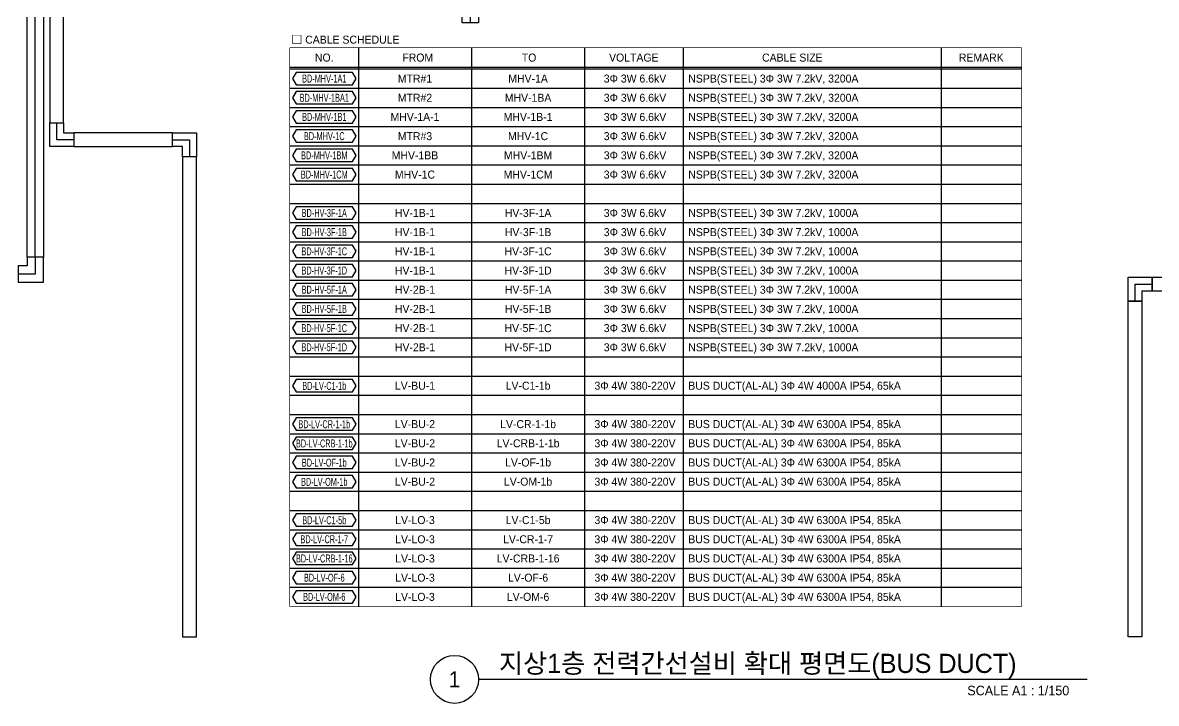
# Model space of a CAD drawing. Header units: millimetres. Extents: x 28486 to 374549, y -351975 to 868946.
# Drawn here: x 273830 to 326947, y -351975 to -320062 of the extents above; entities that cross this region are included whole.
import ezdxf
from ezdxf.enums import TextEntityAlignment as Align

# ---------------------------------------------------------------- set-up
doc = ezdxf.new("R2010")
doc.units = ezdxf.units.MM
doc.header["$LTSCALE"] = 150
doc.layers.get('Defpoints').update_dxf_attribs({"color": 150})
for name, color, linetype in [('-----26 Electrical Cable Tray_HV_발전기 B', 103, 'Continuous'), ('-----27 Bus Duct_HV_6.6kV (추후 증설용)', 150, 'Continuous'), ('-----27 Bus Duct_LV_380-220V_LOAD BANK', 7, 'Continuous'), ('-----29 Cable Schedule', 1, 'Continuous'), ('-----29 Indicator', 1, 'Continuous'), ('-----29 주기', 1, 'Continuous'), ('-----30 Text', 2, 'Continuous'), ('-----41 Drawing Title', 2, 'Continuous')]:
    doc.layers.add(name, color=color, linetype=linetype)
doc.styles.add('ELEC', font='')
doc.styles.get("Standard").update_dxf_attribs({"font": ''})
doc.styles.get('ELEC').set_extended_font_data('Dotum')
doc.styles.get('Standard').set_extended_font_data('Dotum')
doc.dimstyles.new('전기통신참고용-치수', dxfattribs={"dimscale": 15, "dimtxt": 2, "dimasz": 0, "dimexe": 0, "dimexo": 0, "dimgap": 0.4, "dimtad": 4, "dimdec": 0, "dimzin": 0, "dimdsep": 46, "dimtxsty": 'Standard', "dimblk": 'NONE', "dimcen": 0, "dimse1": 1, "dimse2": 1, "dimsd1": 1, "dimsd2": 1, "dimclrd": 8, "dimclre": 8, "dimclrt": 8, "dimadec": 0, "dimazin": 0, "dimtfac": 1, "dimtdec": 0, "dimtix": 1, "dimtmove": 2, "dimatfit": 0, "dimldrblk": 'NONE', "dimfxl": 2, "dimtolj": 1, "dimtzin": 0, "dimarcsym": 0})

# ---------------------------------------------------------------- blocks, each defined once
blk = doc.blocks.new('*D2079')
at = {"layer": 'Defpoints', "color": 0, "transparency": 16777216}
for p in [(0, 32406), (764, 32406), (764, 32406), (686, 8011), (686, 8011), (686, -17100)]:
    blk.add_point(p, dxfattribs=at)
at = {"color": 0, "transparency": 16777216, "insert": (382, 32384), "char_height": 30, "attachment_point": 5}
blk.add_mtext('\\A1;{\\C0;764}', dxfattribs=at)
at = {"color": 0, "transparency": 16777216, "insert": (665, -4545), "char_height": 30, "attachment_point": 5, "rotation": 90}
blk.add_mtext('\\A1;{\\C0;25111}', dxfattribs=at)
blk = doc.blocks.new('_None')
blk = doc.blocks.new('*D2080')
at = {"layer": 'Defpoints', "color": 0, "transparency": 16777216}
for p in [(764, 32406), (764, 32406), (764, 7255), (0, -17100), (686, -17100), (686, -17100)]:
    blk.add_point(p, dxfattribs=at)
at = {"color": 0, "transparency": 16777216, "insert": (743, 19830), "char_height": 30, "attachment_point": 5, "rotation": 90}
blk.add_mtext('\\A1;{\\C0;25151}', dxfattribs=at)
at = {"color": 0, "transparency": 16777216, "insert": (343, -17079), "char_height": 30, "attachment_point": 5}
blk.add_mtext('\\A1;{\\C0;686}', dxfattribs=at)
blk = doc.blocks.new('*D2081')
at = {"layer": 'Defpoints', "color": 0, "transparency": 16777216}
for p in [(0, 7255), (764, 7255), (764, 7255)]:
    blk.add_point(p, dxfattribs=at)
at = {"color": 0, "transparency": 16777216, "insert": (382, 7276), "char_height": 30, "attachment_point": 5}
blk.add_mtext('\\A1;{\\C0;764}', dxfattribs=at)
blk = doc.blocks.new('*D2106')
at = {"layer": 'Defpoints', "color": 0, "transparency": 16777216}
for p in [(0, 12840), (764, 12840), (764, 12840), (0, -689), (764, -689), (764, -689)]:
    blk.add_point(p, dxfattribs=at)
at = {"color": 0, "transparency": 16777216, "char_height": 30, "attachment_point": 5}
for insert in [(382, 12819), (382, -710)]:
    blk.add_mtext('\\A1;{\\C0;764}', dxfattribs=dict(at, insert=insert))
blk = doc.blocks.new('*D2107')
at = {"layer": 'Defpoints', "color": 0, "transparency": 16777216}
for p in [(764, 12840), (764, 12840), (764, 9641), (0, 8011), (686, 8011), (686, 8011), (764, -689), (764, -689), (764, -6127)]:
    blk.add_point(p, dxfattribs=at)
at = {"color": 0, "transparency": 16777216, "char_height": 30, "attachment_point": 5, "rotation": 90}
for s, insert in [('\\A1;{\\C0;3199}', (743, 11240)), ('\\A1;{\\C0;5438}', (743, -3408))]:
    blk.add_mtext(s, dxfattribs=dict(at, insert=insert))
at = {"color": 0, "transparency": 16777216, "insert": (343, 7990), "char_height": 30, "attachment_point": 5}
blk.add_mtext('\\A1;{\\C0;686}', dxfattribs=at)
blk = doc.blocks.new('*D2108')
at = {"layer": 'Defpoints', "color": 0, "transparency": 16777216}
for p in [(0, 9641), (764, 9641), (764, 9641), (686, 8011), (686, 8011), (0, -6127), (764, -6127), (764, -6127), (686, -17100)]:
    blk.add_point(p, dxfattribs=at)
at = {"color": 0, "transparency": 16777216, "char_height": 30, "attachment_point": 5}
for insert in [(382, 9662), (382, -6106)]:
    blk.add_mtext('\\A1;{\\C0;764}', dxfattribs=dict(at, insert=insert))
at = {"color": 0, "transparency": 16777216, "insert": (665, -4545), "char_height": 30, "attachment_point": 5, "rotation": 90}
blk.add_mtext('\\A1;{\\C0;25111}', dxfattribs=at)
blk = doc.blocks.new('A$C299894f3')
at = {"layer": '-----27 Bus Duct_HV_6.6kV (추후 증설용)'}
for p, q in [((472, 650, 0), (472, 1122, 0)), ((472, 1122, 0), (1122, 1122, 0)), ((797, 1122, 0), (797, 325, 0)), ((1122, 1122, 0), (1122, 0, 0)), ((0, 0, 0), (0, 650, 0)), ((0, 650, 0), (472, 650, 0)), ((797, 325, 0), (0, 325, 0)), ((1122, 0, 0), (0, 0, 0))]:
    blk.add_line(p, q, dxfattribs=at)
blk = doc.blocks.new('*U15')
at = {"color": 0}
blk.add_lwpolyline([(-382, -382), (800, -382), (800, 382), (382, 382), (382, 800), (-382, 800)], close=True, dxfattribs=at)
at = {"color": 1}
blk.add_lwpolyline([(800, 0), (0, 0), (0, 800)], dxfattribs=at)
at = {"color": 0, "style": 'ELEC'}
blk.add_text('BD ELBOW(HORIZ)-AL 6300A', height=10, dxfattribs=at).set_placement((-377, -372), align=Align.MIDDLE_LEFT)
blk = doc.blocks.new('*U2078')
at = {"color": 1}
blk.add_line((382, 32405.5), (382, 7254.7), dxfattribs=at)
at = {"color": 0}
blk.add_lwpolyline([(764, 7254.7), (0, 7254.7), (0, 32405.5), (764, 32405.5)], close=True, dxfattribs=at)
for base, p1, p2, override, picture, middle in [((764, 32405.5), (0, 32405.5), (764, 32405.5), {"dimtxsty": 'Standard', "dimclrd": 0, "dimclre": 0, "dimclrt": 0}, '*D2079', (382, 32384.5)), ((764, 7254.7), (0, 7254.7), (764, 7254.7), {"dimtad": 1, "dimtxsty": 'Standard', "dimclrd": 0, "dimclre": 0, "dimclrt": 0}, '*D2081', (382, 7275.7))]:
    dim = blk.add_linear_dim(base=base, p1=p1, p2=p2, text='{\\C0;<>}', dimstyle='전기통신참고용-치수', override=override, dxfattribs=at)
    dim.commit()
    dim.dimension.update_dxf_attribs({"geometry": picture, "text_midpoint": middle})
dim = blk.add_linear_dim(base=(764, 32405.5), p1=(764, 7254.7), p2=(764, 32405.5), angle=90, text='{\\C0;<>}', dimstyle='전기통신참고용-치수', override={"dimtad": 1, "dimtxsty": 'Standard', "dimclrd": 0, "dimclre": 0, "dimclrt": 0}, dxfattribs=at)
dim.commit()
dim.dimension.update_dxf_attribs({"geometry": '*D2080', "text_midpoint": (743, 19830.1)})
blk = doc.blocks.new('*U2105')
at = {"color": 1}
for p, q in [((382, 12839.7), (382, 9640.6)), ((382, -689), (382, -6127))]:
    blk.add_line(p, q, dxfattribs=at)
at = {"color": 0}
for points in [[(764, 9640.6), (0, 9640.6), (0, 12839.7), (764, 12839.7)], [(764, -6127), (0, -6127), (0, -689), (764, -689)]]:
    blk.add_lwpolyline(points, close=True, dxfattribs=at)
for base, p1, p2, override, picture, middle in [((764, 12839.7), (0, 12839.7), (764, 12839.7), {"dimtxsty": 'Standard', "dimclrd": 0, "dimclre": 0, "dimclrt": 0}, '*D2106', (382, 12818.7)), ((764, -689), (0, -689), (764, -689), {"dimtxsty": 'Standard', "dimclrd": 0, "dimclre": 0, "dimclrt": 0}, '*D2106', (382, -710)), ((764, 9640.6), (0, 9640.6), (764, 9640.6), {"dimtad": 1, "dimtxsty": 'Standard', "dimclrd": 0, "dimclre": 0, "dimclrt": 0}, '*D2108', (382, 9661.6)), ((764, -6127), (0, -6127), (764, -6127), {"dimtad": 1, "dimtxsty": 'Standard', "dimclrd": 0, "dimclre": 0, "dimclrt": 0}, '*D2108', (382, -6106))]:
    dim = blk.add_linear_dim(base=base, p1=p1, p2=p2, text='{\\C0;<>}', dimstyle='전기통신참고용-치수', override=override, dxfattribs=at)
    dim.commit()
    dim.dimension.update_dxf_attribs({"geometry": picture, "text_midpoint": middle})
for base, p1, p2, middle in [((764, 12839.7), (764, 9640.6), (764, 12839.7), (743, 11240.2)), ((764, -689), (764, -6127), (764, -689), (743, -3408))]:
    dim = blk.add_linear_dim(base=base, p1=p1, p2=p2, angle=90, text='{\\C0;<>}', dimstyle='전기통신참고용-치수', override={"dimtad": 1, "dimtxsty": 'Standard', "dimclrd": 0, "dimclre": 0, "dimclrt": 0}, dxfattribs=at)
    dim.commit()
    dim.dimension.update_dxf_attribs({"geometry": '*D2107', "text_midpoint": middle})

msp = doc.modelspace()

# ---------------------------------------------------------------- linework, layer by layer
at = {"layer": '-----27 Bus Duct_HV_6.6kV (추후 증설용)', "elevation": 0}
for points in [[(275100, -324753), (275750, -324753), (275750, -305982), (275100, -305982)], [(280853, -325875), (280853, -325225), (276222, -325225), (276222, -325875)], [(281975, -326347), (281325, -326347), (281325, -348850), (281975, -348850)], [(326747, -332650), (326747, -332000), (328603, -332000), (328603, -332650)], [(326275, -348850), (325625, -348850), (325625, -333122), (326275, -333122)]]:
    msp.add_lwpolyline(points, close=True, dxfattribs=at)
at = {"layer": '-----29 Cable Schedule', "color": 3, "elevation": 0}
msp.add_lwpolyline([(286359, -321250), (320620, -321250), (320620, -347433), (286359, -347433)], close=True, dxfattribs=at)
at = {"layer": '-----41 Drawing Title', "color": 7}
msp.add_line((323711, -350850), (295189, -350850), dxfattribs=at)
msp.add_circle((294064, -350850), 1125, dxfattribs=at)

# ---------------------------------------------------------------- block references
at = {"layer": '-----27 Bus Duct_HV_6.6kV (추후 증설용)'}
for p, rotation in [((275100, -324753), 270), ((281975, -326347), 89.99999999999999), ((326747, -332000, 0), 180)]:
    msp.add_blockref('A$C299894f3', p, dxfattribs=dict(at, rotation=rotation))
at = {"layer": '-----27 Bus Duct_LV_380-220V_LOAD BANK'}
for name, p, rotation in [('*U2078', (274800, -298644), 180), ('*U15', (274418, -331850), 89.99999999999999)]:
    msp.add_blockref(name, p, dxfattribs=dict(at, rotation=rotation))

# ---------------------------------------------------------------- texts
at = {"layer": '-----41 Drawing Title', "color": 2, "style": 'ELEC'}
msp.add_text('지상1층 전력간선설비 확대 평면도(BUS DUCT)', height=900, dxfattribs=at).set_placement((296148, -350550))
at = {"layer": '-----41 Drawing Title', "color": 7, "style": 'ELEC'}
msp.add_text('1', height=750, dxfattribs=at).set_placement((294064, -350850), align=Align.MIDDLE)
at = {"layer": '-----41 Drawing Title', "style": 'ELEC'}
msp.add_text('SCALE A1 : 1/150', height=450, dxfattribs=at).set_placement((322869, -351600), align=Align.RIGHT)

# ---------------------------------------------------------------- next in the draw order: wipeouts: each hides what was drawn before it
at = {"color": 3}
msp.add_wipeout([(286359, -321250), (320620, -321250), (320620, -347433), (286359, -347433)], dxfattribs=at).dxf.layer = '-----26 Electrical Cable Tray_HV_발전기 B'

# ---------------------------------------------------------------- next in the draw order: linework, layer by layer
at = {"layer": '-----29 Cable Schedule'}
for p, q in [((289562, -321250), (289562, -322233)), ((294861, -321250), (294861, -322233)), ((300160, -321250), (300160, -322233)), ((304774, -321250), (304774, -322233)), ((316870, -321250), (316870, -322233))]:
    msp.add_line(p, q, dxfattribs=at)
at = {"layer": '-----29 Cable Schedule', "color": 3}
for p, q in [((286359, -322150), (320620, -322150)), ((286359, -322233), (320620, -322233))]:
    msp.add_line(p, q, dxfattribs=at)
at = {"layer": '-----29 Cable Schedule', "color": 1}
for p, q in [((289562, -322233), (289562, -347433)), ((294861, -322233), (294861, -347433)), ((300160, -322233), (300160, -347433)), ((304774, -322233), (304774, -347433)), ((316870, -322233), (316870, -347433)), ((286359, -323133), (320620, -323133)), ((286359, -324033), (320620, -324033)), ((286359, -324933), (320620, -324933)), ((286359, -325833), (320620, -325833)), ((286359, -326733), (320620, -326733)), ((286359, -327633), (320620, -327633)), ((286359, -328533), (320620, -328533)), ((286359, -329433), (320620, -329433)), ((286359, -330333), (320620, -330333)), ((286359, -331233), (320620, -331233)), ((286359, -332133), (320620, -332133)), ((286359, -333033), (320620, -333033)), ((286359, -333933), (320620, -333933)), ((286359, -334833), (320620, -334833)), ((286359, -335733), (320620, -335733)), ((286359, -336633), (320620, -336633)), ((286359, -337533), (320620, -337533)), ((286359, -338433), (320620, -338433)), ((286359, -339333), (320620, -339333)), ((286359, -340233), (320620, -340233)), ((286359, -341133), (320620, -341133)), ((286359, -342033), (320620, -342033)), ((286359, -342933), (320620, -342933)), ((286359, -343833), (320620, -343833)), ((286359, -344733), (320620, -344733)), ((286359, -345633), (320620, -345633)), ((286359, -346533), (320620, -346533))]:
    msp.add_line(p, q, dxfattribs=at)
at = {"layer": '-----29 주기', "elevation": 0}
for points in [[(286638, -322394), (286471, -322683), (286638, -322972), (289284, -322972), (289450, -322683), (289284, -322394)], [(286638, -323294), (286471, -323583), (286638, -323872), (289284, -323872), (289450, -323583), (289284, -323294)], [(286638, -324194), (286471, -324483), (286638, -324772), (289284, -324772), (289450, -324483), (289284, -324194)], [(286638, -325094), (286471, -325383), (286638, -325672), (289284, -325672), (289450, -325383), (289284, -325094)], [(286638, -325994), (286471, -326283), (286638, -326572), (289284, -326572), (289450, -326283), (289284, -325994)], [(286638, -326894), (286471, -327183), (286638, -327472), (289284, -327472), (289450, -327183), (289284, -326894)], [(286638, -328694), (286471, -328983), (286638, -329272), (289284, -329272), (289450, -328983), (289284, -328694)], [(286638, -329594), (286471, -329883), (286638, -330172), (289284, -330172), (289450, -329883), (289284, -329594)], [(286638, -330494), (286471, -330783), (286638, -331072), (289284, -331072), (289450, -330783), (289284, -330494)], [(286638, -331394), (286471, -331683), (286638, -331972), (289284, -331972), (289450, -331683), (289284, -331394)], [(286638, -332294), (286471, -332583), (286638, -332872), (289284, -332872), (289450, -332583), (289284, -332294)], [(286638, -333194), (286471, -333483), (286638, -333772), (289284, -333772), (289450, -333483), (289284, -333194)], [(286638, -334094), (286471, -334383), (286638, -334672), (289284, -334672), (289450, -334383), (289284, -334094)], [(286638, -334994), (286471, -335283), (286638, -335572), (289284, -335572), (289450, -335283), (289284, -334994)], [(286638, -336794), (286471, -337083), (286638, -337372), (289284, -337372), (289450, -337083), (289284, -336794)], [(286638, -338594), (286471, -338883), (286638, -339172), (289284, -339172), (289450, -338883), (289284, -338594)], [(286638, -339494), (286471, -339783), (286638, -340072), (289284, -340072), (289450, -339783), (289284, -339494)], [(286638, -340394), (286471, -340683), (286638, -340972), (289284, -340972), (289450, -340683), (289284, -340394)], [(286638, -341294), (286471, -341583), (286638, -341872), (289284, -341872), (289450, -341583), (289284, -341294)], [(286638, -343094), (286471, -343383), (286638, -343672), (289284, -343672), (289450, -343383), (289284, -343094)], [(286638, -343994), (286471, -344283), (286638, -344572), (289284, -344572), (289450, -344283), (289284, -343994)], [(286638, -344894), (286471, -345183), (286638, -345472), (289284, -345472), (289450, -345183), (289284, -344894)], [(286638, -345794), (286471, -346083), (286638, -346372), (289284, -346372), (289450, -346083), (289284, -345794)], [(286638, -346694), (286471, -346983), (286638, -347272), (289284, -347272), (289450, -346983), (289284, -346694)]]:
    msp.add_lwpolyline(points, close=True, dxfattribs=at)

# ---------------------------------------------------------------- next in the draw order: block references
at = {"layer": '-----27 Bus Duct_LV_380-220V_LOAD BANK'}
msp.add_blockref('*U2105', (294418, -313940, 0), dxfattribs=at)

# ---------------------------------------------------------------- next in the draw order: texts
at = {"layer": '-----29 Indicator', "color": 2, "linetype": 'Continuous', "style": 'ELEC'}
msp.add_text('□ CABLE SCHEDULE', height=375, dxfattribs=at).set_placement((286421, -320859), align=Align.MIDDLE_LEFT)
at = {"layer": '-----30 Text', "style": 'ELEC'}
msp.add_text('NO.', height=375, dxfattribs=at).set_placement((287961, -321700), align=Align.MIDDLE)
for s, p in [('FROM', (292341, -321700)), ('TO', (297558, -321700)), ('VOLTAGE', (302465, -321700)), ('CABLE SIZE', (309893, -321700)), ('REMARK', (318745, -321700)), ('MTR#1', (292212, -322683)), ('MHV-1A', (297511, -322683)), ('3Φ 3W 6.6kV', (302520, -322683)), ('MTR#2', (292212, -323583)), ('MHV-1BA', (297511, -323583)), ('3Φ 3W 6.6kV', (302520, -323583)), ('MHV-1A-1', (292212, -324483)), ('MHV-1B-1', (297511, -324483)), ('3Φ 3W 6.6kV', (302520, -324483)), ('MTR#3', (292212, -325383)), ('MHV-1C', (297511, -325383)), ('3Φ 3W 6.6kV', (302520, -325383)), ('MHV-1BB', (292212, -326283)), ('MHV-1BM', (297511, -326283)), ('3Φ 3W 6.6kV', (302520, -326283)), ('MHV-1C', (292212, -327183)), ('MHV-1CM', (297511, -327183)), ('3Φ 3W 6.6kV', (302520, -327183)), ('HV-3F-1A', (297511, -328983)), ('3Φ 3W 6.6kV', (302520, -328983)), ('HV-1B-1', (292212, -328983)), ('HV-1B-1', (292212, -329883)), ('HV-3F-1B', (297511, -329883)), ('3Φ 3W 6.6kV', (302520, -329883)), ('HV-1B-1', (292212, -330783)), ('HV-3F-1C', (297511, -330783)), ('3Φ 3W 6.6kV', (302520, -330783)), ('HV-1B-1', (292212, -331683)), ('HV-3F-1D', (297511, -331683)), ('3Φ 3W 6.6kV', (302520, -331683)), ('HV-2B-1', (292212, -332583)), ('HV-5F-1A', (297511, -332583)), ('3Φ 3W 6.6kV', (302520, -332583)), ('HV-2B-1', (292212, -333483)), ('HV-5F-1B', (297511, -333483)), ('3Φ 3W 6.6kV', (302520, -333483)), ('HV-2B-1', (292212, -334383)), ('HV-5F-1C', (297511, -334383)), ('3Φ 3W 6.6kV', (302520, -334383)), ('HV-2B-1', (292212, -335283)), ('HV-5F-1D', (297511, -335283)), ('3Φ 3W 6.6kV', (302520, -335283)), ('LV-BU-1', (292212, -337083)), ('LV-C1-1b', (297511, -337083)), ('3Φ 4W 380-220V', (302520, -337083)), ('LV-BU-2', (292212, -338883)), ('LV-CR-1-1b', (297511, -338883)), ('3Φ 4W 380-220V', (302520, -338883)), ('LV-BU-2', (292212, -339783)), ('LV-CRB-1-1b', (297511, -339783)), ('3Φ 4W 380-220V', (302520, -339783)), ('LV-OF-1b', (297511, -340683)), ('LV-BU-2', (292212, -340683)), ('3Φ 4W 380-220V', (302520, -340683)), ('LV-BU-2', (292212, -341583)), ('LV-OM-1b', (297511, -341583)), ('3Φ 4W 380-220V', (302520, -341583)), ('LV-LO-3', (292212, -343383)), ('LV-C1-5b', (297511, -343383)), ('3Φ 4W 380-220V', (302520, -343383)), ('LV-LO-3', (292212, -344283)), ('LV-CR-1-7', (297511, -344283)), ('3Φ 4W 380-220V', (302520, -344283)), ('LV-LO-3', (292212, -345183)), ('LV-CRB-1-16', (297511, -345183)), ('3Φ 4W 380-220V', (302520, -345183)), ('LV-LO-3', (292212, -346083)), ('LV-OF-6', (297511, -346083)), ('3Φ 4W 380-220V', (302520, -346083)), ('LV-LO-3', (292212, -346983)), ('LV-OM-6', (297511, -346983)), ('3Φ 4W 380-220V', (302520, -346983))]:
    msp.add_text(s, height=375, dxfattribs=at).set_placement(p, align=Align.MIDDLE_CENTER)
at = {"layer": '-----30 Text', "linetype": 'Continuous', "style": 'ELEC', "width": 0.6}
for s, p in [('BD-MHV-1A1', (287961, -322683)), ('BD-MHV-1BA1', (287961, -323583)), ('BD-MHV-1B1', (287961, -324483)), ('BD-MHV-1C', (287961, -325383)), ('BD-MHV-1BM', (287961, -326283)), ('BD-MHV-1CM', (287961, -327183)), ('BD-HV-3F-1A', (287961, -328983)), ('BD-HV-3F-1B', (287961, -329883)), ('BD-HV-3F-1C', (287961, -330783)), ('BD-HV-3F-1D', (287961, -331683)), ('BD-HV-5F-1A', (287961, -332583)), ('BD-HV-5F-1B', (287961, -333483)), ('BD-HV-5F-1C', (287961, -334383)), ('BD-HV-5F-1D', (287961, -335283)), ('BD-LV-C1-1b', (287961, -337083)), ('BD-LV-CR-1-1b', (287961, -338883)), ('BD-LV-CRB-1-1b', (287961, -339783)), ('BD-LV-OF-1b', (287961, -340683)), ('BD-LV-OM-1b', (287961, -341583)), ('BD-LV-C1-5b', (287961, -343383)), ('BD-LV-CR-1-7', (287961, -344283)), ('BD-LV-CRB-1-16', (287961, -345183)), ('BD-LV-OF-6', (287961, -346083)), ('BD-LV-OM-6', (287961, -346983))]:
    msp.add_text(s, height=375, dxfattribs=at).set_placement(p, align=Align.MIDDLE)
at = {"layer": '-----30 Text', "style": 'ELEC'}
for s, p in [('NSPB(STEEL) 3Φ 3W 7.2kV, 3200A', (305018, -322683)), ('NSPB(STEEL) 3Φ 3W 7.2kV, 3200A', (305018, -323583)), ('NSPB(STEEL) 3Φ 3W 7.2kV, 3200A', (305018, -324483)), ('NSPB(STEEL) 3Φ 3W 7.2kV, 3200A', (305018, -325383)), ('NSPB(STEEL) 3Φ 3W 7.2kV, 3200A', (305018, -326283)), ('NSPB(STEEL) 3Φ 3W 7.2kV, 3200A', (305018, -327183)), ('NSPB(STEEL) 3Φ 3W 7.2kV, 1000A', (305018, -328983)), ('NSPB(STEEL) 3Φ 3W 7.2kV, 1000A', (305018, -329883)), ('NSPB(STEEL) 3Φ 3W 7.2kV, 1000A', (305018, -330783)), ('NSPB(STEEL) 3Φ 3W 7.2kV, 1000A', (305018, -331683)), ('NSPB(STEEL) 3Φ 3W 7.2kV, 1000A', (305018, -332583)), ('NSPB(STEEL) 3Φ 3W 7.2kV, 1000A', (305018, -333483)), ('NSPB(STEEL) 3Φ 3W 7.2kV, 1000A', (305018, -334383)), ('NSPB(STEEL) 3Φ 3W 7.2kV, 1000A', (305018, -335283)), ('BUS DUCT(AL-AL) 3Φ 4W 4000A IP54, 65kA', (305018, -337083)), ('BUS DUCT(AL-AL) 3Φ 4W 6300A IP54, 85kA', (305018, -338883)), ('BUS DUCT(AL-AL) 3Φ 4W 6300A IP54, 85kA', (305018, -339783)), ('BUS DUCT(AL-AL) 3Φ 4W 6300A IP54, 85kA', (305018, -340683)), ('BUS DUCT(AL-AL) 3Φ 4W 6300A IP54, 85kA', (305018, -341583)), ('BUS DUCT(AL-AL) 3Φ 4W 6300A IP54, 85kA', (305018, -343383)), ('BUS DUCT(AL-AL) 3Φ 4W 6300A IP54, 85kA', (305018, -344283)), ('BUS DUCT(AL-AL) 3Φ 4W 6300A IP54, 85kA', (305018, -345183)), ('BUS DUCT(AL-AL) 3Φ 4W 6300A IP54, 85kA', (305018, -346083)), ('BUS DUCT(AL-AL) 3Φ 4W 6300A IP54, 85kA', (305018, -346983))]:
    msp.add_text(s, height=375, dxfattribs=at).set_placement(p, align=Align.MIDDLE_LEFT)

doc.saveas('drawing.dxf')
